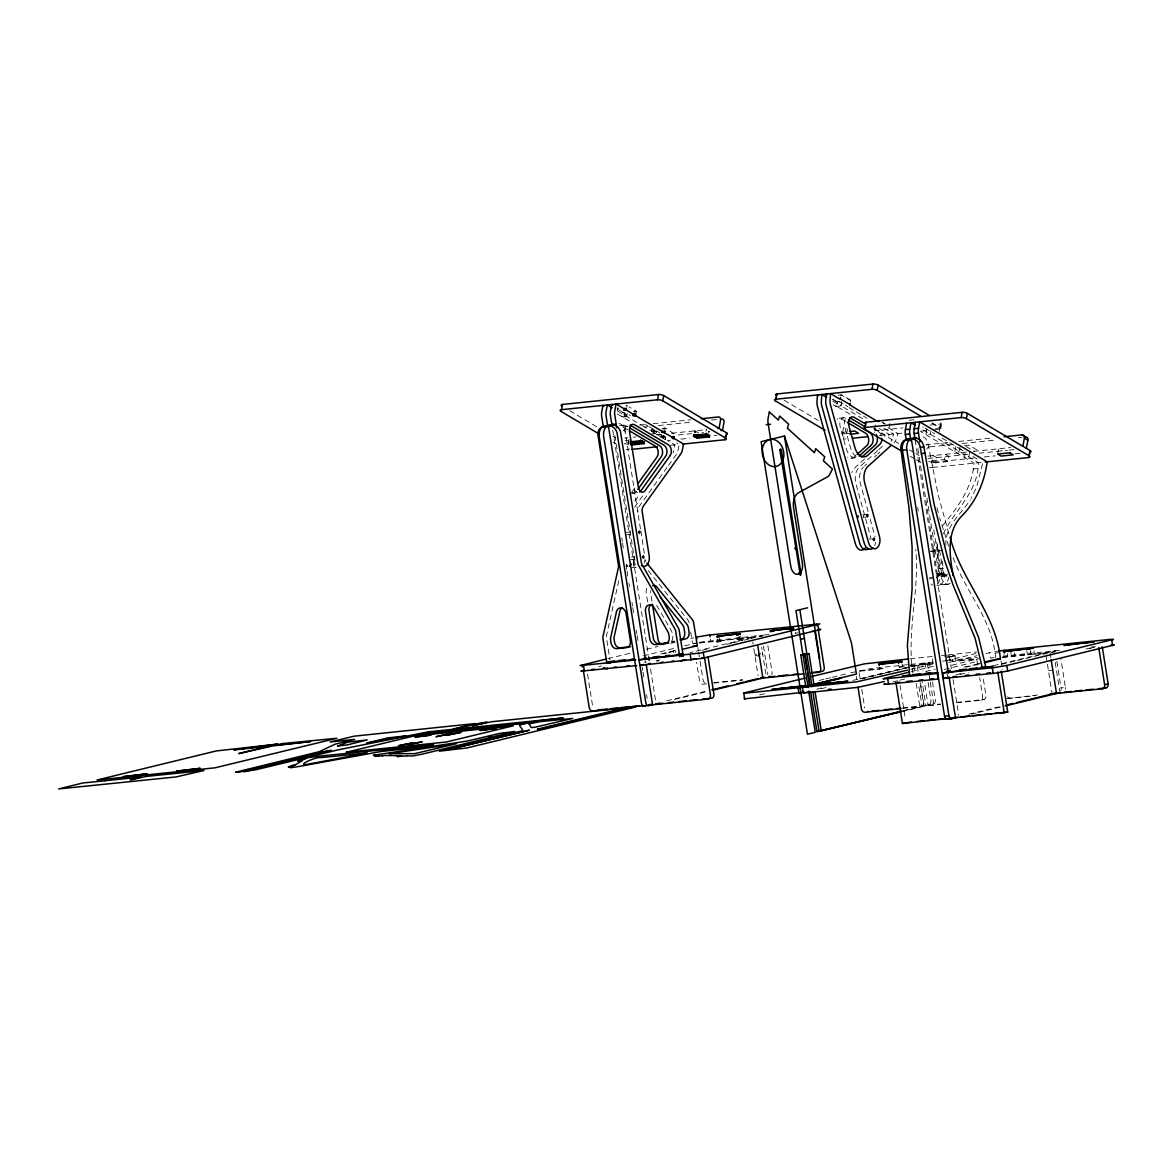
<?xml version="1.0" encoding="UTF-8"?>
<svg xmlns="http://www.w3.org/2000/svg" width="1173" height="1173" viewBox="0 0 1173 1173"><rect width="100%" height="100%" fill="white"/><g stroke="black" fill="none" stroke-linecap="round" stroke-linejoin="round"><path stroke-width="0.75" stroke-dasharray="5 3.75" d="M937.227 544.829L937.403 558.113L939.705 574.799A9.428 5.968 84.1 0 1 937.007 584.682M945.863 545.416C944.676 526.252 960.995 514.229 970.394 499.757M625.473 413.541C622.013 416.972 628.757 418.526 627.203 414.333M665.59 436.869L665.326 439.582L665.751 437.162M651.367 431.605L652.496 429.083M617.277 409.025L617.526 407.647M624.579 414.758C625.209 419.787 618.772 415.931 623.054 412.441L619.447 410.301M624.168 416.914L624.608 413.087M626.353 406.254L626.103 405.213M626.837 416.635L627.174 413.365M624.608 443.981L624.725 443.321A3.768 1.246 10.6 0 0 629.065 444.42M628.479 440.579L627.951 443.057L628.904 439.919M634.3 412.09L636.206 411.122L635.986 411.972M629.153 448.658L628.963 449.64A3.768 1.246 10.6 0 1 626.235 449.45M651.66 431.209L651.733 429.333M653.053 432.676L653.61 429.67M653.962 432.852L654.578 429.567M652.98 431.752C659.373 428.042 654.343 438.028 655.971 431.034M661.279 437.03L661.557 435.55M663.156 429.494C663.082 423.79 673.976 435.242 674.798 433.995M662.686 438.379L663.244 435.374M663.126 437.602L663.537 435.418L662.217 435.506M664.783 429.67L665.062 428.218L662.144 428.512M663.654 438.291L664.167 435.55M678.874 445.931L678.053 450.3A9.428 5.968 84.1 0 1 676.498 454.259L668.038 466.062M694.475 432.5L694.944 430.858L695.061 432.544M695.956 432.646L694.783 430.858M708.727 432.5L708.961 431.195M862.756 418.746L841.07 405.902L835.982 406.43L836.804 402.046L832.669 399.597M840.777 396.005L840.982 394.905L842.185 395.624M841.642 401.547L840.836 405.917L831.188 400.213M841.07 405.902L841.584 403.16M845.542 404.905L847.844 406.87M842.625 432.28L843.607 427.031L847.463 429.318L846.481 434.567L842.625 432.28L847.815 431.752M850.425 433.306L844.413 433.922L843.431 439.171L849.443 438.555M850.41 401.709L850.616 400.623L843.387 396.342M875.351 424.875L874.53 429.259L879.618 428.731L889.251 434.45L887.58 439.582M875.454 428.086L875.249 429.186L884.882 434.89L884.163 437.104M889.075 427.764L889.896 423.38M930.907 430.667L930.262 434.171L925.893 434.626L926.875 429.377L922.74 426.928M935.673 462.851L932.198 460.798L933.18 455.535L936.655 457.587L935.673 462.851L947.784 461.59L948.766 456.341L945.306 454.288L944.324 459.537L947.784 461.59M939.426 429.259L940.409 424.01A3.768 1.246 10.6 0 0 941.01 422.339L940.028 427.588A3.768 1.246 10.6 0 1 939.426 429.259L933.429 429.875M929.471 467.177A3.768 1.246 10.6 0 0 932.623 467.455L933.605 462.191L977.08 457.705M939.309 431.517L939.969 428.028L931.699 423.13M940.805 428.644L941.787 423.394M955.79 446.502L954.807 451.752L959.162 451.297L960.144 446.048M969.778 451.752L968.795 457.015L964.441 457.47L965.423 452.206L957.168 447.309M942.462 525.797C957.652 507.616 972.3 487.851 974.074 463.174L920.38 431.371M943.283 533.862C954.646 509.8 978.253 492.22 978.443 462.719L920.614 428.468M982.534 463.731L976.713 486.663L971.215 498.261M997.651 454.039L998.634 448.775L1002.094 450.828M627.951 443.057L629.021 443.643M635.927 413.439L636.382 411.4M618.772 580.723L606.573 635.297A6.29 4.853 76.4 0 0 606.5 638.112L609.931 659.798M795.675 633.391L795.807 632.599M863.665 516.956L863.592 515.27M917.887 448.643L937.315 573.744L938.268 574.814L938.869 573.377L926.919 497.924M614.813 435.462L634.872 561.662M631.866 492.117L636.602 485.505M634.901 501.062L639.593 494.507M634.578 507.176L643.962 494.053M667.1 467.367L638.933 506.721A6.29 3.974 84.1 0 0 637.877 512.513M762.479 654.915L762.406 653.244M855.542 455.842L854.794 456.532A13.841 8.739 84.1 0 1 847.434 457.265M864.545 458.995L854.721 467.91A13.841 8.739 84.1 0 0 851.759 472.748M877.653 450.623L859.076 467.455A13.841 8.739 84.1 0 0 855.997 483.965L870.718 537.293A9.428 5.968 84.1 0 1 871.084 538.964M878.753 449.626L884.207 444.67M864.53 466.018L866.715 464.039M874.369 457.103L876.554 455.124M877.653 454.127L879.838 452.148M627.614 566.574C625.282 567.82 626.411 562.556 627.511 565.459M665.384 439.479L664.285 439.655M938.4 549.301L938.561 551.735L939.338 549.902M633.479 565.635L633.42 563.597M699.284 643.053L716.19 641.308L717.216 642.305L717.612 639.388M717.363 642.261L720.999 641.352L721.204 639.124M737.055 637.672C736.732 641.924 740.823 639.241 738.667 636.455M738.447 640.091L741.952 639.241L742.465 638.097L755.559 636.748M659.783 432.617L656.264 430.902M706.747 429.641L705.853 431.092M617.335 410.726L617.35 408.615M675.472 652.423C677.158 649.563 671.953 650.37 673.111 652.496M742.465 638.097L717.509 641.147L741.16 638.259L740.808 635.942M719.254 638.303L719.665 640.634L719.797 639.153M741.131 638.303L738.638 638.801L738.506 637.921M634.857 556.808L633.787 557.791L634.857 559.169M929.075 578.963L932.564 578.128M671.557 641.675L674.475 640.971M671.557 642.276L674.475 641.572M947.139 576.104L942.593 576.559L943.253 573.011L939.529 549.565M607.849 658.639L630.766 653.082M646.514 649.27L657.98 646.484M670.868 643.361L675.164 642.32M690.912 638.508L693.786 637.804M598.699 666.645L601.573 665.956M643.097 655.883L676.044 647.907M684.636 645.81L697.143 642.789M660.751 653.947L675.927 650.267M663.302 653.933L666.938 653.053M668.757 652.613L676.044 650.854M716.19 641.308L719.679 640.458L720.852 641.426M656.176 660.854L659.812 659.974M689.988 652.657L693.111 651.895M696.234 651.132L749.298 638.273M750.852 637.892L761.776 635.253M656.895 661.279L658.713 660.839M702.158 650.311L708.404 648.801M727.128 644.256L731.805 643.127M733.374 642.745L742.729 640.473M744.298 640.091L748.975 638.962M750.529 638.581L763.022 635.546M756.614 654.842C754.004 651.895 755.295 658.654 756.556 655.091M666.763 700.765L705.134 691.454M674.46 699.504L706.161 691.821M759.664 694.9L764.752 693.668M819.033 680.501L823.945 679.314M825.587 678.918L830.513 677.715M832.2 677.305L845.601 674.064M850.733 672.818L870.996 668.537L909.075 664.548M859.633 671.22L879.794 669.138L883.093 668.346L882.873 667.012M898.973 665.809L899.178 667.144L906.157 665.956M910.131 666.015L917.022 664.842L918.078 671.469M816.833 689.167L823.622 687.525M852.932 680.413L858.211 679.138M859.956 678.712L909.207 666.763M910.966 666.337L929.397 662.481L930.526 669.563M860.381 678.918L909.632 666.968M911.392 666.543L927.213 662.701L928.913 673.375M821.203 688.712L827.977 687.07M862.566 678.683L878.401 674.842M880.161 674.416L903.019 668.874M904.779 668.449L929.397 662.481M946.934 657.481L955.071 656.191L955.819 660.839L975.965 658.757M910.966 669.299L934.456 663.595M945.922 660.824L976.185 653.478M911.392 671.601L934.5 666M948.722 662.554L977.168 655.663M986.053 653.508L997.343 651.206M925.688 671.513L935.336 669.167M951.728 665.208L978.766 658.639M892.726 681.924L898.063 680.633M899.838 680.193L905.175 678.903M944.28 669.416L978.047 661.235M964.103 666.953L981.42 663.493M980.144 663.126L976.61 663.977L977.285 668.17M965.892 667.246L979.69 663.903M1002.387 657.496L1027.489 654.915L1030.994 654.065L1030.554 651.279M1030.217 650.385L1030.876 654.563L1049.161 652.188M956.362 674.622L963.268 672.95M993.384 665.707L1055.172 650.722M959.866 674.504L968.502 672.408M1001.287 664.402L1015.407 660.971M1017.167 660.546L1057.782 650.707M903.899 710.545L919.867 706.659L916.186 683.419L920.541 682.965L924.221 706.219L902.931 711.381M902.521 711.175L922.051 706.439L918.371 683.199M980.848 700.222L984.147 699.431M1006.331 698.668L1038.809 694.827M968.839 714.137L1000.745 706.41M971.42 714.122L976.742 712.832M978.517 712.407L1001.551 706.82M741.952 639.241L740.456 636.25M699.416 642.276L762.289 635.194M628.215 442.895L629.109 442.793M994.132 657.466L990.481 658.214L989.601 652.643M626.661 416.4C627.643 412.984 620.077 413.057 622.247 416.826M624.579 412.749L623.054 412.441M653.918 433.189L655.516 433.497M934.426 552.219C934.969 546.031 934.031 553.524 932.33 552.439M938.195 574.506C935.717 579.286 942.667 573.832 935.863 574.755M942.535 576.544L942.08 574.301L944.588 573.846M942.667 574.081L938.107 574.814M936.259 577.233L938.253 577.013M633.244 411.386L636.147 411.093L628.919 406.811M623.933 416.65L624.901 416.547M838.065 395.213L841.701 394.832L851.349 400.55M836.804 402.046L840.029 401.709M619.549 425.623L623.904 425.169M627.452 426.356L622.306 426.884A3.768 2.654 -59.4 0 0 621.763 427.001M639.446 425.125L644.593 424.582M653.156 423.702L690.868 419.817M644.637 427.001L648.053 426.649M658.346 425.579L692.627 422.045M711.483 420.095L718.345 419.391M651.47 434.025L655.839 433.57M624.784 438.086L627.819 437.778M633.127 437.221L636.147 436.913M656.455 434.816L661.455 434.303M671.455 433.262L706.908 429.611M839.223 418.189L843.592 417.735M625.224 440.447L629.769 439.978M659.93 436.869L664.93 436.356M678.258 434.978L691.586 433.599M702.041 432.529L703.551 432.368M708.096 431.899L709.621 431.737M660.883 437.544L665.531 437.162L665.062 439.142M670.443 440.212L667.452 440.52L674.783 444.919L673.698 450.755A9.428 5.968 84.1 0 1 673.082 452.91M680.956 439.127L689.944 438.189M713.946 435.711L716.952 435.403M909.06 420.271L914.251 419.729M670.428 445.359L676.968 444.684M874.413 430.828L902.917 427.881M929.91 425.095L940.409 424.01M935.599 428.468L939.969 428.028M879.427 435.462L903.43 432.984M921.435 431.121L927.432 430.506M947.887 442.573L926.157 444.816L929.617 446.869L954.983 444.244M958.752 441.444L993.164 437.896M962.227 443.497L996.639 439.948M1018.369 437.705L1021.991 437.324M964.514 445.593L968.869 445.154L978.517 450.857M851.246 458.188L855.601 457.734M927.99 456.077L966.625 452.089M973.737 451.356L1010.745 447.529M927.99 458.482L968.326 454.318M978.986 453.218L1007.299 450.3M1009.029 450.124L1014.22 449.582M932.198 460.798L944.324 459.537M629.798 493.51L634.153 493.056M984.323 456.957L995.188 455.842M1015.114 453.775L1020.539 453.218M932.623 467.455L981.522 462.397M972.989 469.009L977.344 468.555M626.177 532.366L630.531 531.912L630.488 534.345M626.426 534.859L630.795 534.419M862.888 514.83L867.258 514.39M863.181 517.337L867.551 516.882M631.558 556.999L634.461 556.706M630.356 559.653L634.71 559.213M631.704 567.703L636.059 567.248A9.428 5.968 84.1 0 1 633.816 567.116M930.732 551.237L935.086 550.782M930.629 551.457L933.532 551.163M937.901 550.709L942.271 550.254M938.723 568.597L943.092 568.157L944.074 574.345A9.428 5.968 84.1 0 1 937.036 584.755M938.869 573.377L943.253 573.011M937.315 573.744L941.684 573.304L942.505 574.359M939.705 574.799L944.074 574.345M936.113 575.87L939.016 575.576M943.4 575.21L947.74 574.667M941.831 575.503L946.186 575.049L947.08 576.119M929.5 577.483L932.418 577.175M950.086 583.333A9.428 5.968 84.1 0 1 941.142 576.28L936.772 576.72A9.428 5.968 84.1 0 0 942.975 584.711A9.428 5.968 84.1 0 0 948.561 577.395M936.802 585.356L939.72 585.063M944.074 584.609L948.444 584.154M763.96 635.018L768.96 634.505M699.958 642.496L719.679 640.458M759.928 636.309L763.198 635.971M693.639 643.625L696.469 643.347M738.975 638.948L748.799 637.936M750.427 637.775L752.069 637.599M795.118 633.156L797.948 632.863M909.867 658.801L933.195 656.396M941.523 655.531L946.523 655.018M948.195 654.842L976.523 651.924M944.544 656.308L955.13 655.208L948.107 656.425M950.233 656.689L955.071 656.191M953.209 557.82C965.1 590.518 990.613 617.643 995.056 653.082L999.411 652.628M713.741 682.642L742.582 679.666M706.645 683.874L703.038 684.24A3.768 2.918 76.4 0 1 699.533 680.824L696.586 662.232M713.844 683.126L742.7 680.149M910.747 664.387L934.075 661.968M942.418 661.117L947.417 660.59M949.074 660.428L977.417 657.496M883.093 668.346L858.841 670.853L860.322 680.149M909.823 665.59L917.022 664.842M932.74 663.214L921.875 664.343L922.931 670.971M1059.542 650.282L1005.026 655.898A13.431 0.894 -9 0 0 1003.355 656.088M1091.638 646.968L1095.259 646.587M899.178 667.144L906.509 666.381M1002.255 657.027L1030.994 654.065M1089.585 648.009L1094.952 647.452M1030.876 654.563L1045.656 653.038L1052.137 693.947M1051.668 652.408L1054.952 652.071M1086.022 648.86L1091.476 648.302M1048.457 670.692L1052.826 670.252M1060.847 690.604A3.768 2.39 84.1 0 0 1061.066 687.921L1065.436 687.466L1060.949 659.138M902.492 707.92L940.35 704.005M956.582 702.334L983.619 699.548A3.768 2.918 76.4 0 0 985.95 695.516L983.003 676.924M902.799 708.345L940.658 704.43M956.889 702.759L980.32 700.34A3.768 2.918 76.4 0 0 982.637 696.322L979.704 677.73M1008.135 698.492L1035.304 695.677M931.934 549.961L934.382 549.741M869.516 538.598L870.366 539.595M626.455 405.345L627.716 406.093M932.168 422.94L940.028 427.588M965.892 446.414L974.147 451.312M924.984 428.013L934.617 433.731M942.227 438.233L963.532 450.857M973.165 456.561L980.042 460.637M882.287 422.251L885.043 423.878M882.389 422.471L884.794 423.908M888.342 427.837L897.975 433.541L896.069 439.42A9.428 5.968 84.1 0 1 894.031 442.778M838.798 401.342L845.674 405.418M849.047 407.588L855.073 411.151M856.275 411.87L862.302 415.433M863.504 416.151L867.111 418.292M883.973 428.277L893.621 433.995L891.7 439.875A9.428 5.968 84.1 0 1 891.084 441.341M832.713 399.113L833.915 399.832M835.117 400.55L837.522 401.972L836.701 406.357L851.158 414.919M833.226 404.788L835.982 406.43M873.401 428.556L898.533 443.453M909.53 449.963L914.251 452.749M915.82 453.687L918.958 455.549M910.116 456.15L914.837 458.936M916.406 459.875L921.113 462.661M845.645 421.371L841.056 418.658A6.921 4.369 84.1 0 0 837.185 419.216M784.224 400.286L818.255 420.447M695.09 430.902L698.683 433.028M617.716 408.072L618.919 408.791M629.153 414.846L630.37 415.565M645.429 424.479L647.833 425.916M649.036 426.62L655.062 430.198M676.733 443.042L677.95 443.746M617.042 408.878L618.845 409.949M651.968 429.567L661.601 435.271M617.57 411.019L641.059 424.934M642.261 425.652L656.118 433.849M656.719 434.215L659.123 435.638M659.725 435.989L666.352 439.919M617.423 413.966L631.88 422.529M627.848 426.84L625.722 425.579A6.29 3.974 84.1 0 0 621.661 426.781M627.731 429.802L621.353 426.034A6.29 3.974 84.1 0 0 620.341 425.638M569.755 410.755L597.248 427.031M612.951 436.341L615.561 437.896M613.274 442.368L615.898 443.922M648.214 570.65L687.774 619.843A6.29 3.974 84.1 0 1 689.255 623.127M948.693 546.149L939.676 518.041M948.884 533.759L938.283 495.387L928.18 444.494A9.428 5.968 84.1 0 0 920.908 436.737M868.123 511.648L860.352 483.525A13.841 8.739 84.1 0 1 863.445 467.015M870.175 519.053L875.087 536.838M936.992 507.85L939.192 516.413M941.684 573.304L936.553 540.958M1056.858 661.352L1061.066 687.921M1055.201 662.334L1059.996 692.642M1050.026 652.584L1050.861 657.877M1033.926 650.927L1034.366 653.713M1026.83 650.722L1027.489 654.915M1014.542 652.921L1014.982 655.722L1011.478 656.557L1010.598 650.986M1007.299 653.669L1007.739 656.469L1004.235 657.305L1003.795 654.519M1000.994 660.766L1002.402 669.607M995.056 653.082L996.038 659.27M977.49 663.786L976.757 659.138L952.505 661.631L951.772 656.983M933.767 529.741L941.142 576.28M915.131 439.992L951.376 668.859M953.077 679.578L958.737 715.339M947.3 673.932L947.74 676.718M917.741 507.454L918.312 511.032M932.388 658.991L933.121 663.639L918.576 665.135L919.617 671.762M932.491 681.968L935.292 699.665A3.768 2.39 84.1 0 1 933.547 703.961L928.107 705.266L924.72 683.815M929.192 675.164L930.042 680.487M930.321 682.275L933.693 703.609L925.937 705.501L922.257 682.261M925.042 662.936L926.435 671.792M928.122 682.407L930.922 700.12A3.768 2.39 84.1 0 1 929.192 704.401L923.752 705.721L920.072 682.481M913.723 665.634L914.427 670.062M902.169 664.387L902.477 666.337M900.014 685.267L905.365 719.049M879.471 667.188L879.794 669.138M861.788 689.445L864.736 708.037M856.29 676.293L856.774 679.402M767.86 645.649L772.025 671.982A3.768 2.39 84.1 0 1 771.761 674.783M763.491 646.088L767.67 672.437A3.768 2.39 84.1 0 1 767.611 674.563M761.673 647.349L762.025 649.549M762.377 651.763L765.94 674.299M752.773 642.012L753.11 644.226M753.814 648.64L758.081 675.604M739.049 636.279L739.415 638.611M719.02 639.344L719.24 640.795M717.114 638.816L717.48 641.147M710.413 639.138L710.633 640.531M697.876 647.437L698.36 650.531M698.609 652.085L699.343 656.733M700.09 661.381L703.023 679.973A3.768 2.918 76.4 0 0 706.527 683.39M690.692 632.086L692.481 643.332M673.507 650.854L673.786 652.599M640.458 528.862L625.062 431.371A9.428 5.968 84.1 0 0 618.86 423.512M640.839 530.914L644.564 554.726M651.983 601.294L650.59 592.57A6.29 3.974 84.1 0 1 650.472 590.708M647.613 601.749L646.235 593.025A6.29 3.974 84.1 0 1 647.848 586.588M612.717 430.066L648.361 655.15M650.575 669.094L655.546 700.472M645.751 661.455L645.971 662.848M644.915 661.411L645.135 662.804M621.734 537.908L622.291 541.383M622.555 543.128L623.391 548.363M626.147 565.797L626.705 569.286M626.983 571.031L628.083 577.996M628.919 583.23L629.461 586.72M631.954 602.409L632.496 605.884M632.775 607.629L633.889 614.608M636.367 630.297L636.924 633.787M637.188 635.517L638.303 642.496M642.159 666.909L642.716 670.384M642.995 672.129L644.094 679.108M646.587 694.797L647.129 698.287M587.57 674.182L592.732 706.718A3.768 2.918 76.4 0 0 593.142 708.067M912.902 673.053C906.318 631.895 919.823 590.84 915.702 549.507M942.212 561.163L943.092 568.157M844.413 433.922A3.768 1.246 10.6 0 1 841.686 433.731M875.542 542.205A9.428 5.968 84.1 0 1 874.662 545.665M874.266 432.251A6.921 4.369 84.1 0 1 874.545 432.441M856.158 456.37A13.841 8.739 84.1 0 1 850.528 447.925L844.575 426.386A6.921 4.369 84.1 0 1 847.639 417.339M878.621 431.796A6.921 4.369 84.1 0 1 881.641 436.855M845.425 418.204A6.921 4.369 84.1 0 0 840.894 419.641A6.921 4.369 84.1 0 0 840.205 426.84L846.158 448.379A13.841 8.739 84.1 0 0 857.023 457.411M1065.436 687.466A3.768 2.39 84.1 0 1 1065.451 689.138M1009.821 697.832A3.768 2.918 76.4 0 1 1007.328 696.659M926.626 449.127A3.768 2.654 -59.4 0 1 929.617 446.869M932.682 585.21A9.428 5.968 84.1 0 1 930.995 583.993M933.605 462.191A3.768 1.246 10.6 0 1 928.386 461.121M645.927 561.456A6.29 3.974 84.1 0 1 645.443 559.902M671.674 641.088A6.29 4.853 76.4 0 0 672.701 636.103L672.29 633.552A6.29 4.853 76.4 0 0 671.352 630.839L657.716 607.042A6.29 4.853 76.4 0 0 655.399 604.652M634.886 563.773A9.428 5.968 84.1 0 1 633.127 558.92M644.915 559.609A9.428 5.968 84.1 0 1 644.109 563.084M625.106 431.913A6.29 3.974 84.1 0 1 627.496 424.949M637.716 492.587A6.29 3.974 84.1 0 1 633.889 487.308M636.235 491.663A6.29 3.974 84.1 0 1 631.851 492.323M627.144 565.972A9.428 5.968 84.1 0 1 626.162 564.682M635.385 563.978A9.428 5.968 84.1 0 1 633.743 566.53M623.039 430.784A3.768 2.654 -59.4 0 1 625.781 428.951"/><path stroke-width="1.5" d="M607.599 668.067C606.925 670.809 604.725 665.897 603.069 668.346M598.875 433.849L560.914 411.356L561.281 409.377M561.838 406.43L561.896 406.093A3.768 1.246 10.6 0 1 562.497 404.436L658.493 394.524A3.768 1.246 10.6 0 1 663.713 395.58L726.542 432.808A3.768 1.246 10.6 0 1 726.659 434.347M560.914 411.356A3.768 1.246 10.6 0 1 561.515 409.685L562.497 404.436M623.757 409.964L624.3 408.292M626.543 408.453L625.693 409.758L626.001 408.116M632.819 414.919L632.965 414.098M634.036 415.814L633.948 413.996M634.578 415.946L635.546 415.814L635.634 413.834M630.473 444.127L630.957 441.503M630.517 444.714L631.748 444.934L632.306 442.294M630.619 442.632L640.473 441.62L640.781 439.978M631.822 444.934L644.3 443.555L641.822 442.412L642.13 440.769M642.672 442.866L642.892 441.239M643.948 443.673L644.329 441.576M561.515 409.685L657.51 399.773L658.493 394.524M682.965 444.068L724.958 439.728A3.768 1.246 10.6 0 0 725.559 438.057L662.73 400.843L663.713 395.58M661.675 432.324L661.88 431.224M662.642 432.221L662.848 431.136M665.091 431.283L664.241 432.602L664.548 430.96M672.232 438.203L672.481 436.84M672.686 438.687L674.079 438.643L674.182 436.664M696.41 434.743C698.214 438.599 690.956 437.03 694.108 434.465M695.149 436.913L695.589 434.611M695.853 437.382L697.187 438.174L697.759 435.535M693.8 436.107L705.926 434.86L706.234 433.218M709.694 435.271L709.386 436.913L707.275 435.667L707.583 434.025M708.037 436.121L708.345 434.479M724.958 439.728L725.266 438.086M725.515 436.781L725.706 435.799M725.559 438.057L726.542 432.808M825.132 430.344L775.382 400.887L775.94 397.926M776.306 395.961L776.365 395.624A3.768 1.246 10.6 0 1 776.966 393.952L872.961 384.04A3.768 1.246 10.6 0 1 878.181 385.111L929.236 415.359M775.382 400.887A3.768 1.246 10.6 0 1 775.983 399.216L776.966 393.952M840.469 397.647L840.161 399.289L830.528 393.585L830.073 400.33A9.428 5.968 84.1 0 0 830.572 405.184L868.489 542.395A9.428 5.968 84.1 0 0 876.436 548.304A9.428 5.968 84.1 0 0 879.442 536.384L864.721 483.071A13.841 8.739 84.1 0 1 867.8 466.561L890.747 445.755M850.102 403.351L849.795 404.993L877.507 421.415M900.703 450.564L864.574 429.157L865.219 425.652M775.983 399.216L871.979 389.304L872.961 384.04M864.574 429.157A3.768 1.246 10.6 0 1 865.161 427.485L866.143 422.236L962.153 412.324A3.768 1.246 10.6 0 1 967.373 413.395L1030.202 450.608L1029.22 455.872A3.768 1.246 10.6 0 1 1028.618 457.543L985.144 462.03M920.394 415.96L877.199 390.374L878.181 385.111M878.812 421.576L879.017 420.477M906.23 439.831L905.38 434.465A9.428 5.968 84.1 0 1 905.424 429.626L906.626 423.204M910.878 441.165L909.735 434.01A9.428 5.968 84.1 0 1 909.779 429.171L910.981 422.764L915.116 425.213M914.955 438.922L914.104 433.555A9.428 5.968 84.1 0 1 914.148 428.717L915.351 422.309M919.881 442.06L918.474 433.101A9.428 5.968 84.1 0 1 918.518 428.277L919.705 421.855L987.167 461.825C984.514 482.308 975.951 501.897 961.244 516.575C946.714 531.794 949.412 554.521 952.799 573.45A9.428 5.968 84.1 0 1 952.975 575.547M865.161 427.485L961.156 417.573L962.153 412.324M1029.22 455.872L966.391 418.644L967.373 413.395M1022.871 446.283L1024.396 438.101A3.768 2.654 -59.4 0 0 1022.152 434.904L1004.029 436.767M1026.346 448.335L1027.871 440.154A3.768 2.654 -59.4 0 0 1025.613 436.957L1022.152 434.904M1028.618 457.543L1029.601 452.279A3.768 1.246 10.6 0 0 1030.202 450.608M858.05 515.665L858.064 517.249M673.639 436.356L673.874 438.306M638.171 483.305L657.1 456.869A6.29 3.974 84.1 0 0 655.37 446.18L629.857 431.063M637.804 489.464L661.455 456.414A6.29 3.974 84.1 0 0 659.725 445.725L629.974 428.101M681.88 660.986L680.531 660.942M635.092 413.512L635.326 415.477M662.334 432.426L664.241 432.602M857.038 454.479L866.803 445.623A6.921 4.369 84.1 0 0 868.68 439.142A6.921 4.369 84.1 0 0 865.527 433.16L847.185 422.28M859.149 456.077L871.172 445.183A6.921 4.369 84.1 0 0 873.049 438.687A6.921 4.369 84.1 0 0 869.897 432.705L848.49 420.022M635.37 707.07L467.015 747.934L439.215 751.189L521.384 731.043C526.032 730.852 516.325 724.929 520.973 724.738L535.079 721.322L563.187 717.949L453.716 729.225L481.56 722.803L487.118 722.216L472.484 725.764L491.472 721.762L624.798 707.993L537.351 729.195L540.416 728.976L629.168 707.554L635.399 707.011M295.273 764.899L302.326 760.661L297.722 761.336L304.437 759.312M304.672 759.254L307.018 757.831L317.516 756.35L433.658 744.65L420.74 747.274L380.77 751.541L299.144 766.438L290.581 767.729L292.927 766.306L288.323 766.995L293.118 765.221M804.502 692.158L744.415 698.888L745.471 698.36M504.302 733.14L506.736 732.788L505.504 732.876M378.996 755.427L374.642 756.174L382.603 755.852M401.562 755.808L397.207 756.556L406.855 755.867M105.174 780.763L82.77 782.992L58.65 788.93L176.141 776.922L203.985 770.485L145.555 776.511L132.96 779.444L130.144 779.737L141.2 776.966L105.101 780.763M238.823 753.535L268.162 746.409L233.75 749.884L277.854 744.063L216.272 750.94L96.992 780.016L215.026 767.816L336.871 738.272L282.224 743.609L275.992 745.119L310.566 741.571L272.532 745.969L238.881 753.579M606.353 662.276L608.816 661.777L609.036 663.17M428.907 731.761L451.297 729.474L475.417 723.521L354.217 736.16L330.097 741.996L354.554 739.401L335.141 744.195L319.203 751.702L235.582 772.215L239.365 772.127L326.974 750.896L331.329 750.397L243.735 771.673L256.52 769.62L338.513 749.752L428.966 731.717M416.855 736.673L431.078 735.104L414.934 737.231L416.87 736.717M398.776 745.661L413.263 742.714M718.902 635.986L740.427 633.611L738.682 633.963L738.814 634.828M413.233 742.758L398.791 745.705M421.928 741.864L407.515 744.811L421.987 741.82M449.376 733.624C466.268 730.662 412.134 742.025 449.435 733.565M480.182 730.442L496.531 728.345L480.182 730.486M772.23 630.473L793.754 628.112L792.01 628.449L792.142 629.329M495.226 727.011L491.986 727.685L525.401 722.861L427.734 732.832L417.339 734.987L495.285 726.952M382.618 755.779L384.289 755.5M885.615 683.639L883.856 684.27L886.333 684.343A13.431 0.894 -9 0 0 888.518 684.152L938.224 679.02L937.344 673.449L887.624 678.581A13.431 0.894 -9 0 1 885.454 678.771L883.02 678.756L909.618 672.026M1111.183 644.959A13.431 0.894 -9 0 1 1111.857 644.901L1114.306 644.915L1007.71 671.044L995.789 673.053A13.431 0.894 -9 0 1 993.164 673.346L943.459 678.478L942.579 672.906L992.285 667.774A13.431 0.894 -9 0 0 994.909 667.466L1006.83 665.458L1113.47 639.402L1110.978 639.329A13.431 0.894 -9 0 0 1108.808 639.52L1004.147 650.326A13.431 0.894 -9 0 0 1001.522 650.634L998.428 651.044M606.412 658.991L580.019 665.619L635.825 659.988M582.952 670.472L580.899 671.191L636.719 665.575M681.073 656.206L680.868 654.446L639.021 659.827L700.618 652.95L819.898 623.875L708.316 635.106L696.645 637.115L696.923 638.86M643.801 664.461L639.915 665.399L702.275 658.376L820.777 629.446L817.918 629.446M613.42 424.069L603.67 426.429A9.428 5.968 84.1 0 0 599.315 437.133L641.44 703.038A3.768 2.39 84.1 0 0 644.358 706.19L646.778 705.603M615.356 424.201L608.039 425.975A9.428 5.968 84.1 0 0 603.684 436.693L645.795 702.598A3.768 2.39 84.1 0 0 648.713 705.75L652.599 704.797L646.25 664.71M800.294 687.686L856.422 674.079L851.51 643.083L784.444 436.019L761.13 441.664L807.464 734.225L815.235 732.333L808.71 691.161M909.618 675.472L907.359 645.458L912.066 589.462L912.095 546.765L908.899 507.161L900.937 449.582A9.428 7.287 76.4 0 1 906.744 439.538L910.483 438.658M914.911 437.588L906.788 439.552A9.428 5.968 84.1 0 0 902.433 450.271L944.544 716.175A3.768 2.39 84.1 0 0 947.461 719.328L955.526 717.979L949.016 676.85M916.025 437.925L911.157 439.113A9.428 5.968 84.1 0 0 906.802 449.816L948.913 715.721A3.768 2.39 84.1 0 0 951.831 718.873M920.336 447.573L923.825 446.737L934.075 504.082L947.857 558.788L956.655 584.374L978.663 637.613L985.833 667.114L982.344 667.965L975.159 638.464L953.15 585.224L944.368 559.638L930.585 504.933L920.336 447.573A9.428 7.287 76.4 0 0 911.582 439.039L906.744 439.538M921.318 453.775L924.808 452.925M807.611 607.79L795.954 610.62L808.153 687.583M659.93 644.49L662.833 643.786M664.285 643.434L668.654 642.379M680.281 639.564L681.733 639.212A6.29 3.974 84.1 0 0 684.636 632.071L684.079 628.523A6.29 3.974 84.1 0 0 682.495 624.71L659.93 596.661M667.202 643.332L668.654 642.98M680.281 640.165L686.102 638.757A6.29 3.974 84.1 0 0 689.006 631.617L688.448 628.083A6.29 3.974 84.1 0 0 686.865 624.256L656.777 586.867A6.29 3.974 84.1 0 0 652.716 585.767M646.176 657.481L644.358 657.921L644.637 659.666M682.715 649.226L697.29 645.693L693.727 623.215A6.29 3.974 84.1 0 0 692.143 619.388L646.924 563.172M680.795 654.461L683.287 653.918L676.498 654.607M800.514 639.358L804.399 638.42M809.033 653.698L805.147 654.637L810.059 685.619L805.69 686.073L800.778 655.091L804.663 654.138L809.033 653.698L813.945 684.68M711.82 689.841L728.506 685.794M736.849 683.771L743.521 682.143M745.192 681.748L758.55 678.507M762.039 677.657L763.007 677.422M656.103 703.961L659.431 703.14M712.847 690.193L762.905 678.053L757.831 645.986M768.828 676.616L770.294 676.264M805.206 678.067L743.887 692.994L744.415 698.888M811.643 676.498L864.472 663.859L908.195 658.977M879.207 665.487L879.046 664.49L882.36 663.698L901.744 661.689L901.905 662.686M879.046 664.49L901.744 661.689M799.004 693.492L798.124 687.906L841.32 678.038L802.479 687.466L803.358 693.038L804.986 692.642M806.819 692.202L809.971 691.44M907.418 670.15L856.715 681.806L743.535 693.316M884.266 681.557L857.595 687.378L803.358 693.038M1010.598 650.986L1014.088 650.135M1026.61 649.329L1030.114 648.478M946.86 671.132L950.306 670.296M985.437 661.836L994.264 659.71M942.579 672.906L993.076 666.367L980.599 667.657M984.514 662.672L1000.393 658.83C996.068 613.714 961.039 580.268 950.071 537.175M1067.313 645.135L1070.802 644.285M1083.324 643.478L1086.814 642.628M943.459 678.478L947.975 677.393M810.704 692.29L816.936 731.615L902.125 710.97M900.747 711.6L819.121 731.395L812.889 692.011M816.936 731.615L901.157 711.806M899.588 682.173L895.952 682.554L902.433 723.462L911.377 722.055M947.461 719.328L951.156 718.433M1006.053 705.12L1013.149 703.404M1016.698 702.539L1052.137 693.947M1005.1 705.955L1056.506 693.492L1051.14 659.651M1049.791 694.181L1102.327 688.756A3.768 2.918 76.4 0 0 1104.643 684.739L1108.133 683.888L1102.253 646.704M1102.327 688.756L1105.816 687.921A3.768 2.918 76.4 0 0 1108.133 683.888M902.433 723.462L1007.739 712.099L1001.258 671.191M295.053 764.972L293.265 765.251M641.895 442.412L640.473 441.62M707.348 435.652L706.087 434.846M489.845 736.659C493.701 736.263 486.487 737.084 489.991 736.805M505.519 733.037L504.331 733.169M424.333 746.043C427.866 745.676 421.078 746.541 424.347 746.204M614.447 661.015L608.816 661.777M681.63 654.27L681.88 656.367M632.848 415.726L633.64 415.638M607.555 425.491L603.435 427.456L601.72 416.65A9.428 5.968 84.1 0 1 601.764 411.811L602.966 405.403L604.168 406.122M611.925 425.037L615.18 425.359L617.804 427.192A9.765 7.537 76.4 0 1 620.517 431.884L641.294 562.263A6.29 4.853 76.4 0 0 642.247 564.975L678.273 627.892A6.29 4.853 76.4 0 1 679.226 630.605L683.287 656.381M604.066 426.342L601.016 427.309L599.036 429.626A9.765 7.537 76.4 0 0 597.878 434.699L618.406 565.107A6.29 4.853 76.4 0 1 618.332 567.937L603.069 636.147A6.29 4.853 76.4 0 0 602.995 638.962L606.441 660.648M701.161 418.746L718.301 416.972A3.768 2.654 -59.4 0 1 720.559 420.183L719.034 428.35L717.509 428.512M766.218 424.714L770.573 424.259M720.984 430.564L722.495 430.418L724.02 422.236A3.768 2.654 -59.4 0 0 721.776 419.04M630.033 441.84L640.634 440.74L644.109 442.793L631.983 444.054M697.275 438.174L709.386 436.913M631.968 449.332L657.466 446.708M849.545 431.576L854.75 431.034L858.607 433.321L849.941 434.215M905.424 429.626L909.779 429.171M914.148 428.717L918.518 428.277M852.434 438.247L867.434 436.693M905.38 434.465L909.735 434.01M914.104 433.555L918.474 433.101M914.837 438.203L915.087 438.189A9.428 7.287 76.4 0 1 923.825 446.737M902.433 450.271L906.802 449.816M668.229 642.863L659.138 643.801A6.29 4.853 76.4 0 1 653.302 638.097L648.977 610.766A6.29 4.853 76.4 0 1 651.074 604.725M812.039 631.411L814.854 631.118L820.748 668.302A3.768 2.918 76.4 0 1 818.417 672.32L811.203 673.067M692.92 646.147L697.29 645.693M618.728 660.575L625.136 659.9M631.543 659.241L633.684 659.021M652.994 657.027L659.402 656.367M665.809 655.707L670.091 655.267M606.353 662.32L634.476 659.431M591.793 669.504L594.608 669.211M613.992 667.217L616.133 666.997M626.822 665.883L628.948 665.663M648.273 663.669L650.414 663.449M661.088 662.349L663.229 662.129M671.762 661.249L673.903 661.029M681.997 660.194L685.575 659.827M692.92 659.065L696.219 658.727M701.557 658.17L704.548 657.862L710.442 695.046A3.768 2.918 76.4 0 1 708.111 699.064L649.695 705.105M800.778 655.091L805.147 654.637M760.617 677.803L764.943 677.364M769.635 676.88L775.045 676.322M778.652 675.941L787.655 675.018M793.065 674.46L798.476 673.903M812.904 672.408L821.921 671.484A3.768 2.918 76.4 0 0 824.238 667.466L818.343 630.268M760.001 678.361L804.004 673.815M996.038 659.27L1000.393 658.83M830.939 679.959L835.499 679.46M805.103 685.619L771.702 689.563L805.88 686.029M773.447 689.138L846.173 681.63M909.427 675.003L902.374 676.22L938.019 672.54M912.99 674.636L920.131 673.903M925.468 673.346L930.819 672.789M959.221 669.856L966.347 669.123M969.91 668.757L977.036 668.024M810.25 685.575L847.932 681.205L809.575 685.135L807.669 673.082M598.025 709.958L607.042 709.02M610.649 708.653L617.863 707.906M621.47 707.539L628.669 706.791M632.276 706.41L639.49 705.677M648.508 704.738L652.115 704.372M655.722 703.991L662.936 703.243M668.346 702.686L673.757 702.128M679.152 701.571L686.366 700.824M689.973 700.457L697.187 699.709M702.598 699.152L711.615 698.228A3.768 2.918 76.4 0 0 713.932 694.211L708.037 657.012M645.018 705.589L592.732 710.985A3.768 2.918 76.4 0 1 589.227 707.568L583.333 670.384M828.226 689.387L831.07 689.094M906.817 681.425L912.169 680.883M919.295 680.135L922.858 679.768M929.984 679.035L933.547 678.668M953.048 676.66L956.611 676.293M965.511 675.369L969.074 675.003M976.215 674.27L979.778 673.889M986.86 673.17L990.496 672.789M871.847 711.087L879.061 710.339M884.457 709.782L891.671 709.035M897.081 708.477L900.688 708.111M900.996 708.536L864.941 712.26A3.768 2.918 76.4 0 1 861.437 708.844L858.006 687.143M1053.295 693.331L1060.539 692.583M1064.16 692.217L1071.404 691.469M1075.025 691.088L1082.268 690.34M1085.89 689.973L1093.133 689.225M1098.573 688.668L1105.816 687.921M944.544 716.175L948.913 715.721M916.831 721.483L924.104 720.735M927.74 720.354L935.013 719.606M938.649 719.225L945.922 718.477M953.194 717.729L957.564 717.275M960.467 716.982L969.558 716.043M973.194 715.662L980.467 714.914M984.103 714.533L991.376 713.785M995.012 713.419L1007.739 712.099M606.632 662.305L606.866 663.346M772.303 630.473L772.758 631.323M718.976 635.986L719.43 636.836M378.982 755.383L373.337 755.28L467.191 741.072L500.123 733.301L514.83 731.483L422.544 754.092L412.837 755.94L407.192 755.852M384.627 755.471L401.547 755.749M760.133 653.654L758.051 655.854M629.344 566.383L631.426 564.184M625.693 409.758L623.992 409.934M1024.396 438.101L1027.871 440.154M840.894 399.216L850.528 404.92M827.361 394.744L826.159 394.025L825.719 400.785A9.428 5.968 84.1 0 0 826.217 405.638L864.12 542.85A9.428 5.968 84.1 0 0 873.02 548.055M826.613 397.339L821.804 394.48L821.349 401.225A9.428 5.968 84.1 0 0 821.848 406.093L859.765 543.304A9.428 5.968 84.1 0 0 868.665 548.509M818.637 395.638L817.434 394.934L816.995 401.679A9.428 5.968 84.1 0 0 817.493 406.532L855.396 543.759A9.428 5.968 84.1 0 0 865.19 547.923M864.853 423.644L854.149 417.309A6.921 4.369 84.1 0 0 849.619 418.732A6.921 4.369 84.1 0 0 848.929 425.931L854.882 447.485A13.841 8.739 84.1 0 0 867.873 455.183L879.897 444.274A6.921 4.369 84.1 0 0 881.817 438.262M849.795 417.749L865.087 426.811M612.893 405.213L611.69 404.509L610.503 410.917A9.428 5.968 84.1 0 0 610.459 415.755L612.159 426.488M612.145 407.808L607.335 404.949L606.133 411.371A9.428 5.968 84.1 0 0 606.089 416.195L607.79 426.943M630.092 425.125L664.094 445.271A6.29 3.974 84.1 0 1 665.824 455.96L640.59 491.208A6.29 3.974 84.1 0 1 639.769 492.059M1111.696 640.033L1112.591 645.605M1098.749 647.555L1104.643 684.739M1006.83 665.458L1007.71 671.044M1004.147 650.326L1004.587 653.112M997.768 672.041L1004.249 712.949M992.285 667.774L993.164 673.346M911.348 439.054L948.444 673.273M898.445 662.496L898.606 663.478M887.624 678.581L888.518 684.152M882.36 663.698L882.507 664.68M817.845 624.593L818.739 630.18M816.408 623.933L816.687 625.678M784.444 436.019L819.722 658.757M815.074 691.835L821.305 731.175M799.839 609.681L812.039 686.704M804.663 654.138L807.127 669.636M793.505 628.992L793.373 628.127L770.162 630.942L771.834 630.649L771.981 631.514M791.364 629.52C792.479 627.878 789.649 628.787 790.015 629.842M774.121 631.001L773.975 630.121L770.485 630.971L770.617 631.851M740.178 634.505L740.031 633.625L716.835 636.499L718.506 636.147L718.653 637.027M738.037 635.018C739.166 633.405 736.277 634.256 736.688 635.355M720.779 636.499L720.647 635.634L717.143 636.484L717.289 637.35M709.738 634.945L710.017 636.69M703.272 652.379L704.152 657.95M690.179 654.549L691.058 660.12M679.739 656.748L675.721 631.455A6.29 4.853 76.4 0 0 674.768 628.743L638.742 565.826A6.29 4.853 76.4 0 1 637.804 563.099L617.027 432.72A9.765 7.537 76.4 0 0 614.315 428.042L611.676 426.21L608.42 425.887L645.473 659.71M652.437 604.212L657.98 639.138A6.29 3.974 84.1 0 0 662.833 644.402M616.793 427.822L614.813 415.301A9.428 5.968 84.1 0 1 614.857 410.462L616.06 404.055L683.507 444.01L682.422 449.846A9.428 5.968 84.1 0 1 680.853 453.804L643.303 506.267A6.29 3.974 84.1 0 0 642.247 512.058L649.138 555.635A9.428 5.968 84.1 0 1 647.379 564.565A9.428 5.968 84.1 0 1 641.367 565.606M648.64 656.895L649.197 660.37M610.18 661.455L610.459 663.2M608.069 661.968L608.288 663.361M583.509 665.56L584.403 671.132M582.072 664.9L582.394 666.982M871.979 389.304A3.768 1.246 10.6 0 1 877.199 390.374M876.348 434.611A6.921 4.369 84.1 0 1 875.542 444.728L863.519 455.623A13.841 8.739 84.1 0 1 861.393 456.957M868.24 711.454A3.768 2.918 76.4 0 1 867.697 711.454M906.802 440.3A9.428 7.287 76.4 0 1 910.233 438.687M961.156 417.573A3.768 1.246 10.6 0 1 966.391 418.644M865.557 423.908A3.768 1.246 10.6 0 1 866.143 422.236M630.473 646.734A6.29 4.853 76.4 0 1 630.048 646.807L620.356 647.804A6.29 4.853 76.4 0 1 614.52 642.1L614.124 639.564A6.29 4.853 76.4 0 1 614.183 636.734L619.96 610.942A6.29 4.853 76.4 0 1 622.145 607.614M657.51 399.773A3.768 1.246 10.6 0 1 662.73 400.843M799.048 573.128C800.954 577.307 800.572 569.228 799.048 573.04M795.118 548.334C797.112 552.542 796.482 544.257 795.118 548.334M873.167 539.184C874.721 543.627 875.073 535.343 873.167 539.184M866.612 515.372C868.005 519.874 868.738 511.677 866.612 515.372M529.067 723.917L531.164 727.524L534.756 727.289L572.732 718.448L540.196 721.615L529.096 723.873M638.596 531.985C639.769 536.501 640.898 528.642 638.596 531.985M642.525 556.779C643.801 561.339 644.681 553.245 642.525 556.779M779.84 449.889L800.382 575.386L801.056 574.066L781.409 449.992L780.573 448.922L779.84 449.889M367.032 753.051L311.388 763.55C291.637 767.992 314.76 756.482 321.373 757.567L367.032 753.051M769.327 411.914L768.124 418.321A9.428 5.968 84.1 0 0 768.08 423.16L790.763 566.324A9.428 5.968 84.1 0 0 798.051 574.213A9.428 5.968 84.1 0 0 802.405 563.495L793.593 507.865A13.841 8.739 84.1 0 1 798.534 492.733L827.449 476.868A9.428 5.968 84.1 0 0 829.868 474.171L832.434 469.009L823.417 460.857L824.736 456.84L815.719 448.673L814.399 452.69L787.362 428.218L788.667 424.215L779.649 416.048L778.344 420.066L769.327 411.914M616.47 611.793L610.693 637.584A6.29 4.853 76.4 0 0 610.62 640.414L611.03 642.951A6.29 4.853 76.4 0 0 616.851 648.654L626.543 647.643A6.29 4.853 76.4 0 0 630.414 640.942L626.089 613.611A6.29 4.853 76.4 0 0 621.397 607.966A6.29 4.853 76.4 0 0 616.47 611.793M337.677 746.013L347.413 744.855L367.208 739.928L347.824 742.113L337.677 746.013M389.465 753.696L414.641 753.653L456.502 743.697L389.524 753.653M406.005 735.926L366.753 743.066L387.838 737.876L406.005 735.926M346.431 752.245L446.151 742.025L513.173 725.838L413.424 736.087L346.475 752.216M670.194 455.52L644.959 490.769A6.29 3.974 84.1 0 1 641.059 491.766A6.29 3.974 84.1 0 1 638.244 486.854L629.476 431.459A6.29 3.974 84.1 0 1 634.446 424.67L668.449 444.816A6.29 3.974 84.1 0 1 670.194 455.52M403.761 748.286L406.166 747.919L403.849 748.257M449.362 749.4L529.375 730.192L449.406 749.386M123.341 776.658L146.933 773.828L123.341 776.658M176.668 771.145L200.26 768.315L176.771 771.13M446.385 735.339L460.828 732.392L446.385 735.339M882.404 662.716L878.9 663.566L901.788 660.722L882.404 662.716M1006.845 650.883L1003.355 651.733L1033.486 648.141L1006.845 650.883M1067.43 644.637L1063.926 645.473L1094.057 641.88L1067.43 644.637M706.087 433.981L693.961 435.242L697.436 437.294L709.562 436.048L706.087 433.981M1009.762 452.778L997.651 454.039L1001.112 456.092L1013.237 454.831L1009.762 452.778M665.34 643.64L655.634 644.637A6.29 4.853 76.4 0 1 649.813 638.948L645.487 611.617A6.29 4.853 76.4 0 1 648.258 605.195A6.29 4.853 76.4 0 1 654.226 607.893L667.848 631.69A6.29 4.853 76.4 0 1 668.801 634.402L669.197 636.939A6.29 4.853 76.4 0 1 665.34 643.64M762.465 447.983A13.841 10.689 76.4 0 0 775.91 466.473A13.841 10.689 76.4 0 0 780.631 444.391A13.841 10.689 76.4 0 0 762.465 447.983"/></g></svg>
